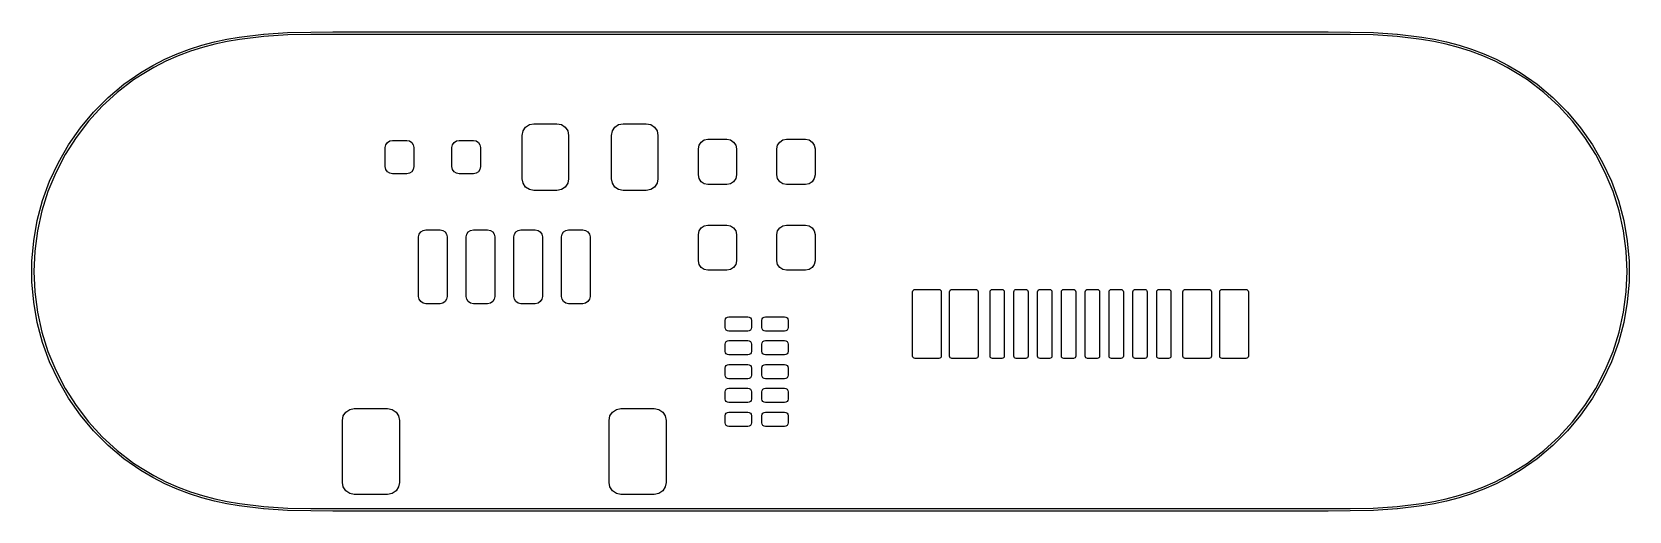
# Model space of a CAD drawing. Extents: x 51.5 to 85, y -60 to -50.
import ezdxf

# ---------------------------------------------------------------- set-up
doc = ezdxf.new("R2010")
doc.units = 0
doc.layers.add('BLACK', color=7, linetype='CONTINUOUS')

msp = doc.modelspace()

# ---------------------------------------------------------------- linework, layer by layer
at = {"layer": 'BLACK', "linetype": 'CONTINUOUS'}
for p, q in [((57.336287, -49.976653), (57.80096, -49.975)), ((57.80096, -49.975), (57.801004, -49.975008)), ((57.801004, -49.975008), (57.801049, -49.975)), ((57.801049, -49.975), (78.698951, -49.975)), ((78.698951, -49.975), (78.698995, -49.975008)), ((78.698995, -49.975008), (78.69904, -49.975)), ((78.69904, -49.975), (79.163713, -49.976653)), ((54.790534, -50.333198), (55.049839, -50.251171)), ((55.064345, -50.299024), (54.806235, -50.380673)), ((55.049839, -50.251171), (55.050457, -50.251102)), ((55.050457, -50.251102), (55.051015, -50.250831)), ((55.051015, -50.250831), (55.310824, -50.182441)), ((55.323024, -50.230932), (55.064345, -50.299024)), ((55.310824, -50.182441), (55.311393, -50.182406)), ((55.311393, -50.182406), (55.311918, -50.182179)), ((55.311918, -50.182179), (55.571586, -50.126186)), ((55.581623, -50.17517), (55.323024, -50.230932)), ((55.571586, -50.126186), (55.572105, -50.126177)), ((55.572105, -50.126177), (55.57259, -50.125991)), ((55.57259, -50.125991), (55.831471, -50.081155)), ((55.839347, -50.130534), (55.581623, -50.17517)), ((55.831471, -50.081155), (55.832138, -50.081171)), ((55.832138, -50.081171), (55.832776, -50.080964)), ((55.832776, -50.080964), (56.345598, -50.019805)), ((56.350822, -50.069536), (55.839347, -50.130534)), ((56.345598, -50.019805), (56.346309, -50.01986)), ((56.346309, -50.01986), (56.346998, -50.019678)), ((56.346998, -50.019678), (56.848931, -49.988272)), ((56.851564, -50.038204), (56.350822, -50.069536)), ((56.848931, -49.988272), (56.849416, -49.988337)), ((56.849416, -49.988337), (56.849897, -49.98823)), ((56.849897, -49.98823), (57.335781, -49.97666)), ((57.336714, -50.026652), (56.851564, -50.038204)), ((57.335781, -49.97666), (57.336034, -49.976704)), ((57.336034, -49.976704), (57.336287, -49.976653)), ((57.801138, -50.025), (57.336714, -50.026652)), ((78.698862, -50.025), (57.801138, -50.025)), ((79.163285, -50.026652), (78.698862, -50.025)), ((79.648437, -50.038204), (79.163285, -50.026652)), ((79.163713, -49.976653), (79.163965, -49.976704)), ((79.163965, -49.976704), (79.164219, -49.97666)), ((79.164219, -49.97666), (79.650103, -49.98823)), ((80.149175, -50.069535), (79.648437, -50.038204)), ((79.650103, -49.98823), (79.650583, -49.988337)), ((79.650583, -49.988337), (79.651069, -49.988272)), ((79.651069, -49.988272), (80.153003, -50.019678)), ((80.660652, -50.130534), (80.149175, -50.069535)), ((80.153003, -50.019678), (80.153691, -50.01986)), ((80.153691, -50.01986), (80.154402, -50.019805)), ((80.154402, -50.019805), (80.667223, -50.080964)), ((80.918371, -50.175169), (80.660652, -50.130534)), ((80.667223, -50.080964), (80.66786, -50.081171)), ((80.66786, -50.081171), (80.668529, -50.081155)), ((80.668529, -50.081155), (80.92741, -50.125991)), ((81.176996, -50.230937), (80.918371, -50.175169)), ((80.92741, -50.125991), (80.927894, -50.126177)), ((80.927894, -50.126177), (80.928414, -50.126186)), ((80.928414, -50.126186), (81.188081, -50.182179)), ((81.435654, -50.299024), (81.176996, -50.230937)), ((81.188081, -50.182179), (81.188605, -50.182406)), ((81.188605, -50.182406), (81.189176, -50.182441)), ((81.189176, -50.182441), (81.448985, -50.25083)), ((81.693764, -50.380673), (81.435654, -50.299024)), ((81.448985, -50.25083), (81.449544, -50.251102)), ((81.449544, -50.251102), (81.450161, -50.251171)), ((81.450161, -50.251171), (81.709466, -50.333198)), ((54.018215, -50.675092), (54.272137, -50.544717)), ((54.294315, -50.589535), (54.041736, -50.719221)), ((54.272137, -50.544717), (54.272857, -50.544511)), ((54.272857, -50.544511), (54.273471, -50.544081)), ((54.273471, -50.544081), (54.529833, -50.431061)), ((54.549355, -50.477097), (54.294315, -50.589535)), ((54.529833, -50.431061), (54.530528, -50.430906)), ((54.530528, -50.430906), (54.531132, -50.430532)), ((54.531132, -50.430532), (54.789288, -50.333629)), ((54.806235, -50.380673), (54.549355, -50.477097)), ((54.789288, -50.333629), (54.789946, -50.33352)), ((54.789946, -50.33352), (54.790534, -50.333198)), ((81.950629, -50.477091), (81.693764, -50.380673)), ((81.709466, -50.333198), (81.710053, -50.33352)), ((81.710053, -50.33352), (81.710712, -50.333629)), ((81.710712, -50.333629), (81.968868, -50.430532)), ((82.205684, -50.589535), (81.950629, -50.477091)), ((81.968868, -50.430532), (81.969471, -50.430906)), ((81.969471, -50.430906), (81.970167, -50.431061)), ((81.970167, -50.431061), (82.226529, -50.544082)), ((82.458263, -50.719221), (82.205684, -50.589535)), ((82.226529, -50.544082), (82.22714, -50.54451)), ((82.22714, -50.54451), (82.227863, -50.544717)), ((82.227863, -50.544717), (82.481785, -50.675092)), ((53.411629, -51.072908), (53.765364, -50.825219)), ((53.79193, -50.867578), (53.611796, -50.982338)), ((53.765363, -50.825218), (53.765659, -50.825141)), ((53.765364, -50.825219), (53.765363, -50.825218)), ((53.765659, -50.825141), (53.76603, -50.824808)), ((53.76603, -50.824808), (54.016868, -50.675837)), ((54.041736, -50.719221), (53.79193, -50.867578)), ((54.016868, -50.675837), (54.017603, -50.675577)), ((54.017603, -50.675577), (54.018215, -50.675092)), ((82.708069, -50.867578), (82.458263, -50.719221)), ((82.481785, -50.675092), (82.482396, -50.675577)), ((82.482396, -50.675577), (82.483132, -50.675837)), ((82.483132, -50.675837), (82.73397, -50.824808)), ((82.888204, -50.982338), (82.708069, -50.867578)), ((82.73397, -50.824808), (82.73434, -50.825141)), ((82.73434, -50.825141), (82.734637, -50.825218)), ((82.734637, -50.825218), (82.734636, -50.825219)), ((82.734636, -50.825219), (83.088371, -51.072908)), ((53.272339, -51.242813), (52.956875, -51.531882)), ((53.080827, -51.350484), (53.411629, -51.072908)), ((53.611796, -50.982338), (53.272339, -51.242813)), ((83.227661, -51.242813), (82.888204, -50.982338)), ((83.088371, -51.072908), (83.419173, -51.350484)), ((83.543125, -51.531882), (83.227661, -51.242813)), ((52.956875, -51.531882), (52.667807, -51.847346)), ((52.775477, -51.655834), (53.080827, -51.350484)), ((83.419173, -51.350484), (83.724523, -51.655834)), ((83.832193, -51.847346), (83.543125, -51.531882)), ((52.250214, -52.340372), (52.497902, -51.986637)), ((52.667807, -51.847346), (52.407332, -52.186803)), ((52.497902, -51.986637), (52.775477, -51.655834)), ((61.793554, -52.050471), (61.846393, -51.971393)), ((61.846393, -51.971393), (61.925471, -51.918554)), ((61.925471, -51.918554), (62.01875, -51.9)), ((62.01875, -51.9), (62.50625, -51.9)), ((62.50625, -51.9), (62.599529, -51.918554)), ((62.599529, -51.918554), (62.678607, -51.971393)), ((62.678607, -51.971393), (62.731446, -52.050471)), ((63.668554, -52.050471), (63.721393, -51.971393)), ((63.721393, -51.971393), (63.800471, -51.918554)), ((63.800471, -51.918554), (63.89375, -51.9)), ((63.89375, -51.9), (64.38125, -51.9)), ((64.38125, -51.9), (64.474529, -51.918554)), ((64.474529, -51.918554), (64.553607, -51.971393)), ((64.553607, -51.971393), (64.606446, -52.050471)), ((83.724523, -51.655834), (84.002098, -51.986637)), ((84.092668, -52.186803), (83.832193, -51.847346)), ((84.002098, -51.986637), (84.249786, -52.340372)), ((52.407332, -52.186803), (52.177435, -52.547671)), ((58.911418, -52.342597), (58.943934, -52.293934)), ((58.943934, -52.293934), (58.992597, -52.261418)), ((58.992597, -52.261418), (59.05, -52.25)), ((59.05, -52.25), (59.35, -52.25)), ((59.35, -52.25), (59.407403, -52.261418)), ((59.407403, -52.261418), (59.456066, -52.293934)), ((59.456066, -52.293934), (59.488582, -52.342597)), ((60.311418, -52.342597), (60.343934, -52.293934)), ((60.343934, -52.293934), (60.392597, -52.261418)), ((60.392597, -52.261418), (60.45, -52.25)), ((60.45, -52.25), (60.75, -52.25)), ((60.75, -52.25), (60.807403, -52.261418)), ((60.807403, -52.261418), (60.856066, -52.293934)), ((60.856066, -52.293934), (60.888582, -52.342597)), ((61.775, -52.14375), (61.793554, -52.050471)), ((61.775, -53.05625), (61.775, -52.14375)), ((62.731446, -52.050471), (62.75, -52.14375)), ((62.75, -52.14375), (62.75, -53.05625)), ((63.65, -52.14375), (63.668554, -52.050471)), ((63.65, -53.05625), (63.65, -52.14375)), ((64.606446, -52.050471), (64.625, -52.14375)), ((64.625, -52.14375), (64.625, -53.05625)), ((65.490224, -52.348463), (65.533579, -52.283579)), ((65.533579, -52.283579), (65.598463, -52.240224)), ((65.598463, -52.240224), (65.675, -52.225)), ((65.675, -52.225), (66.075, -52.225)), ((66.075, -52.225), (66.151537, -52.240224)), ((66.151537, -52.240224), (66.216421, -52.283579)), ((66.216421, -52.283579), (66.259776, -52.348463)), ((67.140224, -52.348463), (67.183579, -52.283579)), ((67.183579, -52.283579), (67.248463, -52.240224)), ((67.248463, -52.240224), (67.325, -52.225)), ((67.325, -52.225), (67.725, -52.225)), ((67.725, -52.225), (67.801537, -52.240224)), ((67.801537, -52.240224), (67.866421, -52.283579)), ((67.866421, -52.283579), (67.909776, -52.348463)), ((84.322565, -52.547671), (84.092668, -52.186803)), ((52.177435, -52.547671), (51.979864, -52.927202)), ((52.034299, -52.714349), (52.250214, -52.340372)), ((58.9, -52.4), (58.911418, -52.342597)), ((58.9, -52.8), (58.9, -52.4)), ((59.488582, -52.342597), (59.5, -52.4)), ((59.5, -52.4), (59.5, -52.8)), ((60.3, -52.4), (60.311418, -52.342597)), ((60.3, -52.8), (60.3, -52.4)), ((60.888582, -52.342597), (60.9, -52.4)), ((60.9, -52.4), (60.9, -52.8)), ((65.475, -52.425), (65.490224, -52.348463)), ((65.475, -52.975), (65.475, -52.425)), ((66.259776, -52.348463), (66.275, -52.425)), ((66.275, -52.425), (66.275, -52.975)), ((67.125, -52.425), (67.140224, -52.348463)), ((67.125, -52.975), (67.125, -52.425)), ((67.909776, -52.348463), (67.925, -52.425)), ((67.925, -52.425), (67.925, -52.975)), ((84.249786, -52.340372), (84.465701, -52.714349)), ((84.520136, -52.927202), (84.322565, -52.547671)), ((51.979864, -52.927202), (51.816123, -53.322508)), ((51.851799, -53.105721), (52.034299, -52.714349)), ((58.911418, -52.857403), (58.9, -52.8)), ((58.943934, -52.906066), (58.911418, -52.857403)), ((58.992597, -52.938582), (58.943934, -52.906066)), ((59.05, -52.95), (58.992597, -52.938582)), ((59.35, -52.95), (59.05, -52.95)), ((59.407403, -52.938582), (59.35, -52.95)), ((59.456066, -52.906066), (59.407403, -52.938582)), ((59.488582, -52.857403), (59.456066, -52.906066)), ((59.5, -52.8), (59.488582, -52.857403)), ((60.311418, -52.857403), (60.3, -52.8)), ((60.343934, -52.906066), (60.311418, -52.857403)), ((60.392597, -52.938582), (60.343934, -52.906066)), ((60.45, -52.95), (60.392597, -52.938582)), ((60.75, -52.95), (60.45, -52.95)), ((60.807403, -52.938582), (60.75, -52.95)), ((60.856066, -52.906066), (60.807403, -52.938582)), ((60.888582, -52.857403), (60.856066, -52.906066)), ((60.9, -52.8), (60.888582, -52.857403)), ((65.490224, -53.051537), (65.475, -52.975)), ((66.275, -52.975), (66.259776, -53.051537)), ((67.140224, -53.051537), (67.125, -52.975)), ((67.925, -52.975), (67.909776, -53.051537)), ((84.465701, -52.714349), (84.648201, -53.105721)), ((84.683877, -53.322508), (84.520136, -52.927202)), ((51.816123, -53.322508), (51.687458, -53.730581)), ((51.704104, -53.511509), (51.851799, -53.105721)), ((61.793554, -53.149529), (61.775, -53.05625)), ((61.846393, -53.228607), (61.793554, -53.149529)), ((61.925471, -53.281446), (61.846393, -53.228607)), ((62.01875, -53.3), (61.925471, -53.281446)), ((62.50625, -53.3), (62.01875, -53.3)), ((62.599529, -53.281446), (62.50625, -53.3)), ((62.678607, -53.228607), (62.599529, -53.281446)), ((62.731446, -53.149529), (62.678607, -53.228607)), ((62.75, -53.05625), (62.731446, -53.149529)), ((63.668554, -53.149529), (63.65, -53.05625)), ((63.721393, -53.228607), (63.668554, -53.149529)), ((63.800471, -53.281446), (63.721393, -53.228607)), ((63.89375, -53.3), (63.800471, -53.281446)), ((64.38125, -53.3), (63.89375, -53.3)), ((64.474529, -53.281446), (64.38125, -53.3)), ((64.553607, -53.228607), (64.474529, -53.281446)), ((64.606446, -53.149529), (64.553607, -53.228607)), ((64.625, -53.05625), (64.606446, -53.149529)), ((65.533579, -53.116421), (65.490224, -53.051537)), ((65.598463, -53.159776), (65.533579, -53.116421)), ((65.675, -53.175), (65.598463, -53.159776)), ((66.075, -53.175), (65.675, -53.175)), ((66.151537, -53.159776), (66.075, -53.175)), ((66.216421, -53.116421), (66.151537, -53.159776)), ((66.259776, -53.051537), (66.216421, -53.116421)), ((67.183579, -53.116421), (67.140224, -53.051537)), ((67.248463, -53.159776), (67.183579, -53.116421)), ((67.325, -53.175), (67.248463, -53.159776)), ((67.725, -53.175), (67.325, -53.175)), ((67.801537, -53.159776), (67.725, -53.175)), ((67.866421, -53.116421), (67.801537, -53.159776)), ((67.909776, -53.051537), (67.866421, -53.116421)), ((84.648201, -53.105721), (84.795896, -53.511509)), ((84.812542, -53.730581), (84.683877, -53.322508)), ((51.592338, -53.928626), (51.704104, -53.511509)), ((84.795896, -53.511509), (84.907662, -53.928626)), ((51.517352, -54.353897), (51.592338, -53.928626)), ((51.687458, -53.730581), (51.594849, -54.148315)), ((84.905151, -54.148315), (84.812542, -53.730581)), ((84.907662, -53.928626), (84.982648, -54.353897)), ((51.594849, -54.148315), (51.539, -54.572531)), ((59.6, -54.275), (59.611418, -54.217597)), ((59.6, -55.525), (59.6, -54.275)), ((59.611418, -54.217597), (59.643934, -54.168934)), ((59.643934, -54.168934), (59.692597, -54.136418)), ((59.692597, -54.136418), (59.75, -54.125)), ((59.75, -54.125), (60.05, -54.125)), ((60.05, -54.125), (60.107403, -54.136418)), ((60.107403, -54.136418), (60.156066, -54.168934)), ((60.156066, -54.168934), (60.188582, -54.217597)), ((60.188582, -54.217597), (60.2, -54.275)), ((60.2, -54.275), (60.2, -55.525)), ((60.6, -54.275), (60.611418, -54.217597)), ((60.6, -55.525), (60.6, -54.275)), ((60.611418, -54.217597), (60.643934, -54.168934)), ((60.643934, -54.168934), (60.692597, -54.136418)), ((60.692597, -54.136418), (60.75, -54.125)), ((60.75, -54.125), (61.05, -54.125)), ((61.05, -54.125), (61.107403, -54.136418)), ((61.107403, -54.136418), (61.156066, -54.168934)), ((61.156066, -54.168934), (61.188582, -54.217597)), ((61.188582, -54.217597), (61.2, -54.275)), ((61.2, -54.275), (61.2, -55.525)), ((61.6, -54.275), (61.611418, -54.217597)), ((61.6, -55.525), (61.6, -54.275)), ((61.611418, -54.217597), (61.643934, -54.168934)), ((61.643934, -54.168934), (61.692597, -54.136418)), ((61.692597, -54.136418), (61.75, -54.125)), ((61.75, -54.125), (62.05, -54.125)), ((62.05, -54.125), (62.107403, -54.136418)), ((62.107403, -54.136418), (62.156066, -54.168934)), ((62.156066, -54.168934), (62.188582, -54.217597)), ((62.188582, -54.217597), (62.2, -54.275)), ((62.2, -54.275), (62.2, -55.525)), ((62.6, -54.275), (62.611418, -54.217597)), ((62.6, -55.525), (62.6, -54.275)), ((62.611418, -54.217597), (62.643934, -54.168934)), ((62.643934, -54.168934), (62.692597, -54.136418)), ((62.692597, -54.136418), (62.75, -54.125)), ((62.75, -54.125), (63.05, -54.125)), ((63.05, -54.125), (63.107403, -54.136418)), ((63.107403, -54.136418), (63.156066, -54.168934)), ((63.156066, -54.168934), (63.188582, -54.217597)), ((63.188582, -54.217597), (63.2, -54.275)), ((63.2, -54.275), (63.2, -55.525)), ((65.475, -54.225), (65.490224, -54.148463)), ((65.475, -54.775), (65.475, -54.225)), ((65.490224, -54.148463), (65.533579, -54.083579)), ((65.533579, -54.083579), (65.598463, -54.040224)), ((65.598463, -54.040224), (65.675, -54.025)), ((65.675, -54.025), (66.075, -54.025)), ((66.075, -54.025), (66.151537, -54.040224)), ((66.151537, -54.040224), (66.216421, -54.083579)), ((66.216421, -54.083579), (66.259776, -54.148463)), ((66.259776, -54.148463), (66.275, -54.225)), ((66.275, -54.225), (66.275, -54.775)), ((67.125, -54.225), (67.140224, -54.148463)), ((67.125, -54.775), (67.125, -54.225)), ((67.140224, -54.148463), (67.183579, -54.083579)), ((67.183579, -54.083579), (67.248463, -54.040224)), ((67.248463, -54.040224), (67.325, -54.025)), ((67.325, -54.025), (67.725, -54.025)), ((67.725, -54.025), (67.801537, -54.040224)), ((67.801537, -54.040224), (67.866421, -54.083579)), ((67.866421, -54.083579), (67.909776, -54.148463)), ((67.909776, -54.148463), (67.925, -54.225)), ((67.925, -54.225), (67.925, -54.775)), ((84.961, -54.572531), (84.905151, -54.148315)), ((51.479715, -54.784084), (51.517352, -54.353897)), ((51.539, -54.572531), (51.520336, -55)), ((84.979664, -55), (84.961, -54.572531)), ((84.982648, -54.353897), (85.020285, -54.784084)), ((51.479715, -55.215916), (51.479715, -54.784084)), ((51.520336, -55), (51.539, -55.427469)), ((65.490224, -54.851537), (65.475, -54.775)), ((65.533579, -54.916421), (65.490224, -54.851537)), ((65.598463, -54.959776), (65.533579, -54.916421)), ((65.675, -54.975), (65.598463, -54.959776)), ((66.075, -54.975), (65.675, -54.975)), ((66.151537, -54.959776), (66.075, -54.975)), ((66.216421, -54.916421), (66.151537, -54.959776)), ((66.259776, -54.851537), (66.216421, -54.916421)), ((66.275, -54.775), (66.259776, -54.851537)), ((67.140224, -54.851537), (67.125, -54.775)), ((67.183579, -54.916421), (67.140224, -54.851537)), ((67.248463, -54.959776), (67.183579, -54.916421)), ((67.325, -54.975), (67.248463, -54.959776)), ((67.725, -54.975), (67.325, -54.975)), ((67.801537, -54.959776), (67.725, -54.975)), ((67.866421, -54.916421), (67.801537, -54.959776)), ((67.909776, -54.851537), (67.866421, -54.916421)), ((67.925, -54.775), (67.909776, -54.851537)), ((84.961, -55.427469), (84.979664, -55)), ((85.020285, -54.784084), (85.020285, -55.215916)), ((51.517352, -55.646103), (51.479715, -55.215916)), ((85.020285, -55.215916), (84.982648, -55.646103)), ((51.592338, -56.071374), (51.517352, -55.646103)), ((51.539, -55.427469), (51.594849, -55.851685)), ((59.611418, -55.582403), (59.6, -55.525)), ((59.643934, -55.631066), (59.611418, -55.582403)), ((59.692597, -55.663582), (59.643934, -55.631066)), ((59.75, -55.675), (59.692597, -55.663582)), ((60.05, -55.675), (59.75, -55.675)), ((60.107403, -55.663582), (60.05, -55.675)), ((60.156066, -55.631066), (60.107403, -55.663582)), ((60.188582, -55.582403), (60.156066, -55.631066)), ((60.2, -55.525), (60.188582, -55.582403)), ((60.611418, -55.582403), (60.6, -55.525)), ((60.643934, -55.631066), (60.611418, -55.582403)), ((60.692597, -55.663582), (60.643934, -55.631066)), ((60.75, -55.675), (60.692597, -55.663582)), ((61.05, -55.675), (60.75, -55.675)), ((61.107403, -55.663582), (61.05, -55.675)), ((61.156066, -55.631066), (61.107403, -55.663582)), ((61.188582, -55.582403), (61.156066, -55.631066)), ((61.2, -55.525), (61.188582, -55.582403)), ((61.611418, -55.582403), (61.6, -55.525)), ((61.643934, -55.631066), (61.611418, -55.582403)), ((61.692597, -55.663582), (61.643934, -55.631066)), ((61.75, -55.675), (61.692597, -55.663582)), ((62.05, -55.675), (61.75, -55.675)), ((62.107403, -55.663582), (62.05, -55.675)), ((62.156066, -55.631066), (62.107403, -55.663582)), ((62.188582, -55.582403), (62.156066, -55.631066)), ((62.2, -55.525), (62.188582, -55.582403)), ((62.611418, -55.582403), (62.6, -55.525)), ((62.643934, -55.631066), (62.611418, -55.582403)), ((62.692597, -55.663582), (62.643934, -55.631066)), ((62.75, -55.675), (62.692597, -55.663582)), ((63.05, -55.675), (62.75, -55.675)), ((63.107403, -55.663582), (63.05, -55.675)), ((63.156066, -55.631066), (63.107403, -55.663582)), ((63.188582, -55.582403), (63.156066, -55.631066)), ((63.2, -55.525), (63.188582, -55.582403)), ((69.975, -55.425), (69.978806, -55.405866)), ((69.975, -56.775), (69.975, -55.425)), ((69.978806, -55.405866), (69.989645, -55.389645)), ((69.989645, -55.389645), (70.005866, -55.378806)), ((70.005866, -55.378806), (70.025, -55.375)), ((70.025, -55.375), (70.525, -55.375)), ((70.525, -55.375), (70.544134, -55.378806)), ((70.544134, -55.378806), (70.560355, -55.389645)), ((70.560355, -55.389645), (70.571194, -55.405866)), ((70.571194, -55.405866), (70.575, -55.425)), ((70.575, -55.425), (70.575, -56.775)), ((70.75, -55.425), (70.753806, -55.405866)), ((70.75, -56.775), (70.75, -55.425)), ((70.753806, -55.405866), (70.764645, -55.389645)), ((70.764645, -55.389645), (70.780866, -55.378806)), ((70.780866, -55.378806), (70.8, -55.375)), ((70.8, -55.375), (71.3, -55.375)), ((71.3, -55.375), (71.319134, -55.378806)), ((71.319134, -55.378806), (71.335355, -55.389645)), ((71.335355, -55.389645), (71.346194, -55.405866)), ((71.346194, -55.405866), (71.35, -55.425)), ((71.35, -55.425), (71.35, -56.775)), ((71.6, -55.425), (71.603806, -55.405866)), ((71.6, -56.775), (71.6, -55.425)), ((71.603806, -55.405866), (71.614645, -55.389645)), ((71.614645, -55.389645), (71.630866, -55.378806)), ((71.630866, -55.378806), (71.65, -55.375)), ((71.65, -55.375), (71.85, -55.375)), ((71.85, -55.375), (71.869134, -55.378806)), ((71.869134, -55.378806), (71.885355, -55.389645)), ((71.885355, -55.389645), (71.896194, -55.405866)), ((71.896194, -55.405866), (71.9, -55.425)), ((71.9, -55.425), (71.9, -56.775)), ((72.1, -55.425), (72.103806, -55.405866)), ((72.1, -56.775), (72.1, -55.425)), ((72.103806, -55.405866), (72.114645, -55.389645)), ((72.114645, -55.389645), (72.130866, -55.378806)), ((72.130866, -55.378806), (72.15, -55.375)), ((72.15, -55.375), (72.35, -55.375)), ((72.35, -55.375), (72.369134, -55.378806)), ((72.369134, -55.378806), (72.385355, -55.389645)), ((72.385355, -55.389645), (72.396194, -55.405866)), ((72.396194, -55.405866), (72.4, -55.425)), ((72.4, -55.425), (72.4, -56.775)), ((72.6, -55.425), (72.603806, -55.405866)), ((72.6, -56.775), (72.6, -55.425)), ((72.603806, -55.405866), (72.614645, -55.389645)), ((72.614645, -55.389645), (72.630866, -55.378806)), ((72.630866, -55.378806), (72.65, -55.375)), ((72.65, -55.375), (72.85, -55.375)), ((72.85, -55.375), (72.869134, -55.378806)), ((72.869134, -55.378806), (72.885355, -55.389645)), ((72.885355, -55.389645), (72.896194, -55.405866)), ((72.896194, -55.405866), (72.9, -55.425)), ((72.9, -55.425), (72.9, -56.775)), ((73.1, -55.425), (73.103806, -55.405866)), ((73.1, -56.775), (73.1, -55.425)), ((73.103806, -55.405866), (73.114645, -55.389645)), ((73.114645, -55.389645), (73.130866, -55.378806)), ((73.130866, -55.378806), (73.15, -55.375)), ((73.15, -55.375), (73.35, -55.375)), ((73.35, -55.375), (73.369134, -55.378806)), ((73.369134, -55.378806), (73.385355, -55.389645)), ((73.385355, -55.389645), (73.396194, -55.405866)), ((73.396194, -55.405866), (73.4, -55.425)), ((73.4, -55.425), (73.4, -56.775)), ((73.6, -55.425), (73.603806, -55.405866)), ((73.6, -56.775), (73.6, -55.425)), ((73.603806, -55.405866), (73.614645, -55.389645)), ((73.614645, -55.389645), (73.630866, -55.378806)), ((73.630866, -55.378806), (73.65, -55.375)), ((73.65, -55.375), (73.85, -55.375)), ((73.85, -55.375), (73.869134, -55.378806)), ((73.869134, -55.378806), (73.885355, -55.389645)), ((73.885355, -55.389645), (73.896194, -55.405866)), ((73.896194, -55.405866), (73.9, -55.425)), ((73.9, -55.425), (73.9, -56.775)), ((74.1, -55.425), (74.103806, -55.405866)), ((74.1, -56.775), (74.1, -55.425)), ((74.103806, -55.405866), (74.114645, -55.389645)), ((74.114645, -55.389645), (74.130866, -55.378806)), ((74.130866, -55.378806), (74.15, -55.375)), ((74.15, -55.375), (74.35, -55.375)), ((74.35, -55.375), (74.369134, -55.378806)), ((74.369134, -55.378806), (74.385355, -55.389645)), ((74.385355, -55.389645), (74.396194, -55.405866)), ((74.396194, -55.405866), (74.4, -55.425)), ((74.4, -55.425), (74.4, -56.775)), ((74.6, -55.425), (74.603806, -55.405866)), ((74.6, -56.775), (74.6, -55.425)), ((74.603806, -55.405866), (74.614645, -55.389645)), ((74.614645, -55.389645), (74.630866, -55.378806)), ((74.630866, -55.378806), (74.65, -55.375)), ((74.65, -55.375), (74.85, -55.375)), ((74.85, -55.375), (74.869134, -55.378806)), ((74.869134, -55.378806), (74.885355, -55.389645)), ((74.885355, -55.389645), (74.896194, -55.405866)), ((74.896194, -55.405866), (74.9, -55.425)), ((74.9, -55.425), (74.9, -56.775)), ((75.1, -55.425), (75.103806, -55.405866)), ((75.1, -56.775), (75.1, -55.425)), ((75.103806, -55.405866), (75.114645, -55.389645)), ((75.114645, -55.389645), (75.130866, -55.378806)), ((75.130866, -55.378806), (75.15, -55.375)), ((75.15, -55.375), (75.35, -55.375)), ((75.35, -55.375), (75.369134, -55.378806)), ((75.369134, -55.378806), (75.385355, -55.389645)), ((75.385355, -55.389645), (75.396194, -55.405866)), ((75.396194, -55.405866), (75.4, -55.425)), ((75.4, -55.425), (75.4, -56.775)), ((75.65, -55.425), (75.653806, -55.405866)), ((75.65, -56.775), (75.65, -55.425)), ((75.653806, -55.405866), (75.664645, -55.389645)), ((75.664645, -55.389645), (75.680866, -55.378806)), ((75.680866, -55.378806), (75.7, -55.375)), ((75.7, -55.375), (76.2, -55.375)), ((76.2, -55.375), (76.219134, -55.378806)), ((76.219134, -55.378806), (76.235355, -55.389645)), ((76.235355, -55.389645), (76.246194, -55.405866)), ((76.246194, -55.405866), (76.25, -55.425)), ((76.25, -55.425), (76.25, -56.775)), ((76.425, -55.425), (76.428806, -55.405866)), ((76.425, -56.775), (76.425, -55.425)), ((76.428806, -55.405866), (76.439645, -55.389645)), ((76.439645, -55.389645), (76.455866, -55.378806)), ((76.455866, -55.378806), (76.475, -55.375)), ((76.475, -55.375), (76.975, -55.375)), ((76.975, -55.375), (76.994134, -55.378806)), ((76.994134, -55.378806), (77.010355, -55.389645)), ((77.010355, -55.389645), (77.021194, -55.405866)), ((77.021194, -55.405866), (77.025, -55.425)), ((77.025, -55.425), (77.025, -56.775)), ((84.905151, -55.851685), (84.961, -55.427469)), ((84.982648, -55.646103), (84.907662, -56.071374)), ((51.594849, -55.851685), (51.687458, -56.269419)), ((66.04, -56.025), (66.045709, -55.996299)), ((66.045709, -55.996299), (66.061967, -55.971967)), ((66.061967, -55.971967), (66.086299, -55.955709)), ((66.086299, -55.955709), (66.115, -55.95)), ((66.115, -55.95), (66.515, -55.95)), ((66.515, -55.95), (66.543701, -55.955709)), ((66.543701, -55.955709), (66.568033, -55.971967)), ((66.568033, -55.971967), (66.584291, -55.996299)), ((66.584291, -55.996299), (66.59, -56.025)), ((66.81, -56.025), (66.815709, -55.996299)), ((66.815709, -55.996299), (66.831967, -55.971967)), ((66.831967, -55.971967), (66.856299, -55.955709)), ((66.856299, -55.955709), (66.885, -55.95)), ((66.885, -55.95), (67.285, -55.95)), ((67.285, -55.95), (67.313701, -55.955709)), ((67.313701, -55.955709), (67.338033, -55.971967)), ((67.338033, -55.971967), (67.354291, -55.996299)), ((67.354291, -55.996299), (67.36, -56.025)), ((84.812542, -56.269419), (84.905151, -55.851685)), ((51.704104, -56.488491), (51.592338, -56.071374)), ((51.687458, -56.269419), (51.816123, -56.677492)), ((66.04, -56.175), (66.04, -56.025)), ((66.045709, -56.203701), (66.04, -56.175)), ((66.061967, -56.228033), (66.045709, -56.203701)), ((66.086299, -56.244291), (66.061967, -56.228033)), ((66.115, -56.25), (66.086299, -56.244291)), ((66.515, -56.25), (66.115, -56.25)), ((66.543701, -56.244291), (66.515, -56.25)), ((66.568033, -56.228033), (66.543701, -56.244291)), ((66.584291, -56.203701), (66.568033, -56.228033)), ((66.59, -56.175), (66.584291, -56.203701)), ((66.59, -56.025), (66.59, -56.175)), ((66.81, -56.175), (66.81, -56.025)), ((66.815709, -56.203701), (66.81, -56.175)), ((66.831967, -56.228033), (66.815709, -56.203701)), ((66.856299, -56.244291), (66.831967, -56.228033)), ((66.885, -56.25), (66.856299, -56.244291)), ((67.285, -56.25), (66.885, -56.25)), ((67.313701, -56.244291), (67.285, -56.25)), ((67.338033, -56.228033), (67.313701, -56.244291)), ((67.354291, -56.203701), (67.338033, -56.228033)), ((67.36, -56.175), (67.354291, -56.203701)), ((67.36, -56.025), (67.36, -56.175)), ((84.683877, -56.677492), (84.812542, -56.269419)), ((84.907662, -56.071374), (84.795896, -56.488491)), ((51.851799, -56.894279), (51.704104, -56.488491)), ((51.816123, -56.677492), (51.979864, -57.072798)), ((66.04, -56.525), (66.045709, -56.496299)), ((66.04, -56.675), (66.04, -56.525)), ((66.045709, -56.703701), (66.04, -56.675)), ((66.045709, -56.496299), (66.061967, -56.471967)), ((66.061967, -56.471967), (66.086299, -56.455709)), ((66.086299, -56.455709), (66.115, -56.45)), ((66.115, -56.45), (66.515, -56.45)), ((66.515, -56.45), (66.543701, -56.455709)), ((66.543701, -56.455709), (66.568033, -56.471967)), ((66.568033, -56.471967), (66.584291, -56.496299)), ((66.584291, -56.496299), (66.59, -56.525)), ((66.59, -56.675), (66.584291, -56.703701)), ((66.59, -56.525), (66.59, -56.675)), ((66.81, -56.525), (66.815709, -56.496299)), ((66.81, -56.675), (66.81, -56.525)), ((66.815709, -56.703701), (66.81, -56.675)), ((66.815709, -56.496299), (66.831967, -56.471967)), ((66.831967, -56.471967), (66.856299, -56.455709)), ((66.856299, -56.455709), (66.885, -56.45)), ((66.885, -56.45), (67.285, -56.45)), ((67.285, -56.45), (67.313701, -56.455709)), ((67.313701, -56.455709), (67.338033, -56.471967)), ((67.338033, -56.471967), (67.354291, -56.496299)), ((67.354291, -56.496299), (67.36, -56.525)), ((67.36, -56.675), (67.354291, -56.703701)), ((67.36, -56.525), (67.36, -56.675)), ((84.520136, -57.072798), (84.683877, -56.677492)), ((84.795896, -56.488491), (84.648201, -56.894279)), ((52.034299, -57.285651), (51.851799, -56.894279)), ((66.04, -57.025), (66.045709, -56.996299)), ((66.061967, -56.728033), (66.045709, -56.703701)), ((66.045709, -56.996299), (66.061967, -56.971967)), ((66.086299, -56.744291), (66.061967, -56.728033)), ((66.061967, -56.971967), (66.086299, -56.955709)), ((66.115, -56.75), (66.086299, -56.744291)), ((66.086299, -56.955709), (66.115, -56.95)), ((66.515, -56.75), (66.115, -56.75)), ((66.115, -56.95), (66.515, -56.95)), ((66.543701, -56.744291), (66.515, -56.75)), ((66.515, -56.95), (66.543701, -56.955709)), ((66.568033, -56.728033), (66.543701, -56.744291)), ((66.543701, -56.955709), (66.568033, -56.971967)), ((66.584291, -56.703701), (66.568033, -56.728033)), ((66.568033, -56.971967), (66.584291, -56.996299)), ((66.584291, -56.996299), (66.59, -57.025)), ((66.81, -57.025), (66.815709, -56.996299)), ((66.831967, -56.728033), (66.815709, -56.703701)), ((66.815709, -56.996299), (66.831967, -56.971967)), ((66.856299, -56.744291), (66.831967, -56.728033)), ((66.831967, -56.971967), (66.856299, -56.955709)), ((66.885, -56.75), (66.856299, -56.744291)), ((66.856299, -56.955709), (66.885, -56.95)), ((67.285, -56.75), (66.885, -56.75)), ((66.885, -56.95), (67.285, -56.95)), ((67.313701, -56.744291), (67.285, -56.75)), ((67.285, -56.95), (67.313701, -56.955709)), ((67.338033, -56.728033), (67.313701, -56.744291)), ((67.313701, -56.955709), (67.338033, -56.971967)), ((67.354291, -56.703701), (67.338033, -56.728033)), ((67.338033, -56.971967), (67.354291, -56.996299)), ((67.354291, -56.996299), (67.36, -57.025)), ((69.978806, -56.794134), (69.975, -56.775)), ((69.989645, -56.810355), (69.978806, -56.794134)), ((70.005866, -56.821194), (69.989645, -56.810355)), ((70.025, -56.825), (70.005866, -56.821194)), ((70.525, -56.825), (70.025, -56.825)), ((70.544134, -56.821194), (70.525, -56.825)), ((70.560355, -56.810355), (70.544134, -56.821194)), ((70.571194, -56.794134), (70.560355, -56.810355)), ((70.575, -56.775), (70.571194, -56.794134)), ((70.753806, -56.794134), (70.75, -56.775)), ((70.764645, -56.810355), (70.753806, -56.794134)), ((70.780866, -56.821194), (70.764645, -56.810355)), ((70.8, -56.825), (70.780866, -56.821194)), ((71.3, -56.825), (70.8, -56.825)), ((71.319134, -56.821194), (71.3, -56.825)), ((71.335355, -56.810355), (71.319134, -56.821194)), ((71.346194, -56.794134), (71.335355, -56.810355)), ((71.35, -56.775), (71.346194, -56.794134)), ((71.603806, -56.794134), (71.6, -56.775)), ((71.614645, -56.810355), (71.603806, -56.794134)), ((71.630866, -56.821194), (71.614645, -56.810355)), ((71.65, -56.825), (71.630866, -56.821194)), ((71.85, -56.825), (71.65, -56.825)), ((71.869134, -56.821194), (71.85, -56.825)), ((71.885355, -56.810355), (71.869134, -56.821194)), ((71.896194, -56.794134), (71.885355, -56.810355)), ((71.9, -56.775), (71.896194, -56.794134)), ((72.103806, -56.794134), (72.1, -56.775)), ((72.114645, -56.810355), (72.103806, -56.794134)), ((72.130866, -56.821194), (72.114645, -56.810355)), ((72.15, -56.825), (72.130866, -56.821194)), ((72.35, -56.825), (72.15, -56.825)), ((72.369134, -56.821194), (72.35, -56.825)), ((72.385355, -56.810355), (72.369134, -56.821194)), ((72.396194, -56.794134), (72.385355, -56.810355)), ((72.4, -56.775), (72.396194, -56.794134)), ((72.603806, -56.794134), (72.6, -56.775)), ((72.614645, -56.810355), (72.603806, -56.794134)), ((72.630866, -56.821194), (72.614645, -56.810355)), ((72.65, -56.825), (72.630866, -56.821194)), ((72.85, -56.825), (72.65, -56.825)), ((72.869134, -56.821194), (72.85, -56.825)), ((72.885355, -56.810355), (72.869134, -56.821194)), ((72.896194, -56.794134), (72.885355, -56.810355)), ((72.9, -56.775), (72.896194, -56.794134)), ((73.103806, -56.794134), (73.1, -56.775)), ((73.114645, -56.810355), (73.103806, -56.794134)), ((73.130866, -56.821194), (73.114645, -56.810355)), ((73.15, -56.825), (73.130866, -56.821194)), ((73.35, -56.825), (73.15, -56.825)), ((73.369134, -56.821194), (73.35, -56.825)), ((73.385355, -56.810355), (73.369134, -56.821194)), ((73.396194, -56.794134), (73.385355, -56.810355)), ((73.4, -56.775), (73.396194, -56.794134)), ((73.603806, -56.794134), (73.6, -56.775)), ((73.614645, -56.810355), (73.603806, -56.794134)), ((73.630866, -56.821194), (73.614645, -56.810355)), ((73.65, -56.825), (73.630866, -56.821194)), ((73.85, -56.825), (73.65, -56.825)), ((73.869134, -56.821194), (73.85, -56.825)), ((73.885355, -56.810355), (73.869134, -56.821194)), ((73.896194, -56.794134), (73.885355, -56.810355)), ((73.9, -56.775), (73.896194, -56.794134)), ((74.103806, -56.794134), (74.1, -56.775)), ((74.114645, -56.810355), (74.103806, -56.794134)), ((74.130866, -56.821194), (74.114645, -56.810355)), ((74.15, -56.825), (74.130866, -56.821194)), ((74.35, -56.825), (74.15, -56.825)), ((74.369134, -56.821194), (74.35, -56.825)), ((74.385355, -56.810355), (74.369134, -56.821194)), ((74.396194, -56.794134), (74.385355, -56.810355)), ((74.4, -56.775), (74.396194, -56.794134)), ((74.603806, -56.794134), (74.6, -56.775)), ((74.614645, -56.810355), (74.603806, -56.794134)), ((74.630866, -56.821194), (74.614645, -56.810355)), ((74.65, -56.825), (74.630866, -56.821194)), ((74.85, -56.825), (74.65, -56.825)), ((74.869134, -56.821194), (74.85, -56.825)), ((74.885355, -56.810355), (74.869134, -56.821194)), ((74.896194, -56.794134), (74.885355, -56.810355)), ((74.9, -56.775), (74.896194, -56.794134)), ((75.103806, -56.794134), (75.1, -56.775)), ((75.114645, -56.810355), (75.103806, -56.794134)), ((75.130866, -56.821194), (75.114645, -56.810355)), ((75.15, -56.825), (75.130866, -56.821194)), ((75.35, -56.825), (75.15, -56.825)), ((75.369134, -56.821194), (75.35, -56.825)), ((75.385355, -56.810355), (75.369134, -56.821194)), ((75.396194, -56.794134), (75.385355, -56.810355)), ((75.4, -56.775), (75.396194, -56.794134)), ((75.653806, -56.794134), (75.65, -56.775)), ((75.664645, -56.810355), (75.653806, -56.794134)), ((75.680866, -56.821194), (75.664645, -56.810355)), ((75.7, -56.825), (75.680866, -56.821194)), ((76.2, -56.825), (75.7, -56.825)), ((76.219134, -56.821194), (76.2, -56.825)), ((76.235355, -56.810355), (76.219134, -56.821194)), ((76.246194, -56.794134), (76.235355, -56.810355)), ((76.25, -56.775), (76.246194, -56.794134)), ((76.428806, -56.794134), (76.425, -56.775)), ((76.439645, -56.810355), (76.428806, -56.794134)), ((76.455866, -56.821194), (76.439645, -56.810355)), ((76.475, -56.825), (76.455866, -56.821194)), ((76.975, -56.825), (76.475, -56.825)), ((76.994134, -56.821194), (76.975, -56.825)), ((77.010355, -56.810355), (76.994134, -56.821194)), ((77.021194, -56.794134), (77.010355, -56.810355)), ((77.025, -56.775), (77.021194, -56.794134)), ((84.648201, -56.894279), (84.465701, -57.285651)), ((51.979864, -57.072798), (52.177435, -57.452329)), ((52.250214, -57.659628), (52.034299, -57.285651)), ((66.04, -57.175), (66.04, -57.025)), ((66.045709, -57.203701), (66.04, -57.175)), ((66.061967, -57.228033), (66.045709, -57.203701)), ((66.086299, -57.244291), (66.061967, -57.228033)), ((66.115, -57.25), (66.086299, -57.244291)), ((66.515, -57.25), (66.115, -57.25)), ((66.543701, -57.244291), (66.515, -57.25)), ((66.568033, -57.228033), (66.543701, -57.244291)), ((66.584291, -57.203701), (66.568033, -57.228033)), ((66.59, -57.175), (66.584291, -57.203701)), ((66.59, -57.025), (66.59, -57.175)), ((66.81, -57.175), (66.81, -57.025)), ((66.815709, -57.203701), (66.81, -57.175)), ((66.831967, -57.228033), (66.815709, -57.203701)), ((66.856299, -57.244291), (66.831967, -57.228033)), ((66.885, -57.25), (66.856299, -57.244291)), ((67.285, -57.25), (66.885, -57.25)), ((67.313701, -57.244291), (67.285, -57.25)), ((67.338033, -57.228033), (67.313701, -57.244291)), ((67.354291, -57.203701), (67.338033, -57.228033)), ((67.36, -57.175), (67.354291, -57.203701)), ((67.36, -57.025), (67.36, -57.175)), ((84.465701, -57.285651), (84.249786, -57.659628)), ((84.322565, -57.452329), (84.520136, -57.072798)), ((52.177435, -57.452329), (52.407332, -57.813197)), ((52.497902, -58.013363), (52.250214, -57.659628)), ((66.04, -57.525), (66.045709, -57.496299)), ((66.04, -57.675), (66.04, -57.525)), ((66.045709, -57.703701), (66.04, -57.675)), ((66.045709, -57.496299), (66.061967, -57.471967)), ((66.061967, -57.471967), (66.086299, -57.455709)), ((66.086299, -57.455709), (66.115, -57.45)), ((66.115, -57.45), (66.515, -57.45)), ((66.515, -57.45), (66.543701, -57.455709)), ((66.543701, -57.455709), (66.568033, -57.471967)), ((66.568033, -57.471967), (66.584291, -57.496299)), ((66.584291, -57.496299), (66.59, -57.525)), ((66.59, -57.675), (66.584291, -57.703701)), ((66.59, -57.525), (66.59, -57.675)), ((66.81, -57.525), (66.815709, -57.496299)), ((66.81, -57.675), (66.81, -57.525)), ((66.815709, -57.703701), (66.81, -57.675)), ((66.815709, -57.496299), (66.831967, -57.471967)), ((66.831967, -57.471967), (66.856299, -57.455709)), ((66.856299, -57.455709), (66.885, -57.45)), ((66.885, -57.45), (67.285, -57.45)), ((67.285, -57.45), (67.313701, -57.455709)), ((67.313701, -57.455709), (67.338033, -57.471967)), ((67.338033, -57.471967), (67.354291, -57.496299)), ((67.354291, -57.496299), (67.36, -57.525)), ((67.36, -57.675), (67.354291, -57.703701)), ((67.36, -57.525), (67.36, -57.675)), ((84.249786, -57.659628), (84.002098, -58.013363)), ((84.092668, -57.813197), (84.322565, -57.452329)), ((52.407332, -57.813197), (52.667807, -58.152654)), ((52.775477, -58.344166), (52.497902, -58.013363)), ((58.01903, -58.029329), (58.073223, -57.948223)), ((58.073223, -57.948223), (58.154329, -57.89403)), ((58.154329, -57.89403), (58.25, -57.875)), ((58.25, -57.875), (58.95, -57.875)), ((58.95, -57.875), (59.045671, -57.89403)), ((59.045671, -57.89403), (59.126777, -57.948223)), ((59.126777, -57.948223), (59.18097, -58.029329)), ((63.61903, -58.029329), (63.673223, -57.948223)), ((63.673223, -57.948223), (63.754329, -57.89403)), ((63.754329, -57.89403), (63.85, -57.875)), ((63.85, -57.875), (64.55, -57.875)), ((64.55, -57.875), (64.645671, -57.89403)), ((64.645671, -57.89403), (64.726777, -57.948223)), ((64.726777, -57.948223), (64.78097, -58.029329)), ((66.04, -58.025), (66.045709, -57.996299)), ((66.04, -58.175), (66.04, -58.025)), ((66.061967, -57.728033), (66.045709, -57.703701)), ((66.045709, -57.996299), (66.061967, -57.971967)), ((66.086299, -57.744291), (66.061967, -57.728033)), ((66.061967, -57.971967), (66.086299, -57.955709)), ((66.115, -57.75), (66.086299, -57.744291)), ((66.086299, -57.955709), (66.115, -57.95)), ((66.515, -57.75), (66.115, -57.75)), ((66.115, -57.95), (66.515, -57.95)), ((66.543701, -57.744291), (66.515, -57.75)), ((66.515, -57.95), (66.543701, -57.955709)), ((66.568033, -57.728033), (66.543701, -57.744291)), ((66.543701, -57.955709), (66.568033, -57.971967)), ((66.584291, -57.703701), (66.568033, -57.728033)), ((66.568033, -57.971967), (66.584291, -57.996299)), ((66.584291, -57.996299), (66.59, -58.025)), ((66.59, -58.025), (66.59, -58.175)), ((66.81, -58.025), (66.815709, -57.996299)), ((66.81, -58.175), (66.81, -58.025)), ((66.831967, -57.728033), (66.815709, -57.703701)), ((66.815709, -57.996299), (66.831967, -57.971967)), ((66.856299, -57.744291), (66.831967, -57.728033)), ((66.831967, -57.971967), (66.856299, -57.955709)), ((66.885, -57.75), (66.856299, -57.744291)), ((66.856299, -57.955709), (66.885, -57.95)), ((67.285, -57.75), (66.885, -57.75)), ((66.885, -57.95), (67.285, -57.95)), ((67.313701, -57.744291), (67.285, -57.75)), ((67.285, -57.95), (67.313701, -57.955709)), ((67.338033, -57.728033), (67.313701, -57.744291)), ((67.313701, -57.955709), (67.338033, -57.971967)), ((67.354291, -57.703701), (67.338033, -57.728033)), ((67.338033, -57.971967), (67.354291, -57.996299)), ((67.354291, -57.996299), (67.36, -58.025)), ((67.36, -58.025), (67.36, -58.175)), ((84.002098, -58.013363), (83.724523, -58.344166)), ((83.832193, -58.152654), (84.092668, -57.813197)), ((52.667807, -58.152654), (52.956875, -58.468118)), ((53.080827, -58.649516), (52.775477, -58.344166)), ((58, -58.125), (58.01903, -58.029329)), ((58, -59.425), (58, -58.125)), ((59.18097, -58.029329), (59.2, -58.125)), ((59.2, -58.125), (59.2, -59.425)), ((63.6, -58.125), (63.61903, -58.029329)), ((63.6, -59.425), (63.6, -58.125)), ((64.78097, -58.029329), (64.8, -58.125)), ((64.8, -58.125), (64.8, -59.425)), ((66.045709, -58.203701), (66.04, -58.175)), ((66.061967, -58.228033), (66.045709, -58.203701)), ((66.086299, -58.244291), (66.061967, -58.228033)), ((66.115, -58.25), (66.086299, -58.244291)), ((66.515, -58.25), (66.115, -58.25)), ((66.543701, -58.244291), (66.515, -58.25)), ((66.568033, -58.228033), (66.543701, -58.244291)), ((66.584291, -58.203701), (66.568033, -58.228033)), ((66.59, -58.175), (66.584291, -58.203701)), ((66.815709, -58.203701), (66.81, -58.175)), ((66.831967, -58.228033), (66.815709, -58.203701)), ((66.856299, -58.244291), (66.831967, -58.228033)), ((66.885, -58.25), (66.856299, -58.244291)), ((67.285, -58.25), (66.885, -58.25)), ((67.313701, -58.244291), (67.285, -58.25)), ((67.338033, -58.228033), (67.313701, -58.244291)), ((67.354291, -58.203701), (67.338033, -58.228033)), ((67.36, -58.175), (67.354291, -58.203701)), ((83.724523, -58.344166), (83.419173, -58.649516)), ((83.543125, -58.468118), (83.832193, -58.152654)), ((52.956875, -58.468118), (53.272339, -58.757187)), ((53.411629, -58.927092), (53.080827, -58.649516)), ((83.419173, -58.649516), (83.088371, -58.927092)), ((83.227661, -58.757187), (83.543125, -58.468118)), ((53.272339, -58.757187), (53.611796, -59.017662)), ((53.765364, -59.174781), (53.411629, -58.927092)), ((53.611796, -59.017662), (53.79193, -59.132421)), ((82.708069, -59.132421), (82.888204, -59.017662)), ((83.088371, -58.927092), (82.734636, -59.174781)), ((82.888204, -59.017662), (83.227661, -58.757187)), ((53.765363, -59.174782), (53.765364, -59.174781)), ((53.765659, -59.174858), (53.765363, -59.174782)), ((53.76603, -59.175192), (53.765659, -59.174858)), ((54.016868, -59.324163), (53.76603, -59.175192)), ((53.79193, -59.132421), (54.041736, -59.280778)), ((54.017603, -59.324422), (54.016868, -59.324163)), ((54.018215, -59.324908), (54.017603, -59.324422)), ((54.272137, -59.455283), (54.018215, -59.324908)), ((54.041736, -59.280778), (54.294315, -59.410464)), ((82.205684, -59.410464), (82.458263, -59.280778)), ((82.481785, -59.324908), (82.227863, -59.455283)), ((82.458263, -59.280778), (82.708069, -59.132421)), ((82.482396, -59.324422), (82.481785, -59.324908)), ((82.483132, -59.324163), (82.482396, -59.324422)), ((82.73397, -59.175192), (82.483132, -59.324163)), ((82.73434, -59.174858), (82.73397, -59.175192)), ((82.734637, -59.174782), (82.73434, -59.174858)), ((82.734636, -59.174781), (82.734637, -59.174782)), ((54.272857, -59.455488), (54.272137, -59.455283)), ((54.273471, -59.455919), (54.272857, -59.455488)), ((54.529833, -59.568939), (54.273471, -59.455919)), ((54.294315, -59.410464), (54.549355, -59.522902)), ((54.530528, -59.569093), (54.529833, -59.568939)), ((54.531132, -59.569468), (54.530528, -59.569093)), ((54.789288, -59.666371), (54.531132, -59.569468)), ((54.549355, -59.522902), (54.806235, -59.619326)), ((54.789946, -59.666479), (54.789288, -59.666371)), ((54.790534, -59.666802), (54.789946, -59.666479)), ((55.049839, -59.748829), (54.790534, -59.666802)), ((54.806235, -59.619326), (55.064345, -59.700975)), ((55.064345, -59.700975), (55.323024, -59.769067)), ((58.01903, -59.520671), (58, -59.425)), ((58.073223, -59.601777), (58.01903, -59.520671)), ((58.154329, -59.65597), (58.073223, -59.601777)), ((58.25, -59.675), (58.154329, -59.65597)), ((58.95, -59.675), (58.25, -59.675)), ((59.045671, -59.65597), (58.95, -59.675)), ((59.126777, -59.601777), (59.045671, -59.65597)), ((59.18097, -59.520671), (59.126777, -59.601777)), ((59.2, -59.425), (59.18097, -59.520671)), ((63.61903, -59.520671), (63.6, -59.425)), ((63.673223, -59.601777), (63.61903, -59.520671)), ((63.754329, -59.65597), (63.673223, -59.601777)), ((63.85, -59.675), (63.754329, -59.65597)), ((64.55, -59.675), (63.85, -59.675)), ((64.645671, -59.65597), (64.55, -59.675)), ((64.726777, -59.601777), (64.645671, -59.65597)), ((64.78097, -59.520671), (64.726777, -59.601777)), ((64.8, -59.425), (64.78097, -59.520671)), ((81.176996, -59.769062), (81.435654, -59.700975)), ((81.435654, -59.700975), (81.693764, -59.619326)), ((81.709466, -59.666802), (81.450161, -59.748829)), ((81.693764, -59.619326), (81.950629, -59.522908)), ((81.710053, -59.666479), (81.709466, -59.666802)), ((81.710712, -59.666371), (81.710053, -59.666479)), ((81.968868, -59.569468), (81.710712, -59.666371)), ((81.950629, -59.522908), (82.205684, -59.410464)), ((81.969471, -59.569093), (81.968868, -59.569468)), ((81.970167, -59.568939), (81.969471, -59.569093)), ((82.226529, -59.455918), (81.970167, -59.568939)), ((82.22714, -59.455489), (82.226529, -59.455918)), ((82.227863, -59.455283), (82.22714, -59.455489)), ((55.050457, -59.748897), (55.049839, -59.748829)), ((55.051015, -59.749169), (55.050457, -59.748897)), ((55.310824, -59.817559), (55.051015, -59.749169)), ((55.311393, -59.817593), (55.310824, -59.817559)), ((55.311918, -59.817821), (55.311393, -59.817593)), ((55.571586, -59.873814), (55.311918, -59.817821)), ((55.323024, -59.769067), (55.581623, -59.824829)), ((55.572105, -59.873822), (55.571586, -59.873814)), ((55.57259, -59.874009), (55.572105, -59.873822)), ((55.831471, -59.918845), (55.57259, -59.874009)), ((55.581623, -59.824829), (55.839347, -59.869465)), ((55.832138, -59.918828), (55.831471, -59.918845)), ((55.832776, -59.919036), (55.832138, -59.918828)), ((56.345598, -59.980195), (55.832776, -59.919036)), ((55.839347, -59.869465), (56.350822, -59.930463)), ((56.346309, -59.980139), (56.345598, -59.980195)), ((56.346998, -59.980322), (56.346309, -59.980139)), ((56.848931, -60.011728), (56.346998, -59.980322)), ((56.350822, -59.930463), (56.851564, -59.961795)), ((56.849416, -60.011662), (56.848931, -60.011728)), ((56.849897, -60.01177), (56.849416, -60.011662)), ((57.335781, -60.02334), (56.849897, -60.01177)), ((56.851564, -59.961795), (57.336714, -59.973347)), ((57.336034, -60.023295), (57.335781, -60.02334)), ((57.336287, -60.023347), (57.336034, -60.023295)), ((57.80096, -60.025), (57.336287, -60.023347)), ((57.336714, -59.973347), (57.801138, -59.975)), ((57.801004, -60.024991), (57.80096, -60.025)), ((57.801049, -60.025), (57.801004, -60.024991)), ((78.698951, -60.025), (57.801049, -60.025)), ((57.801138, -59.975), (78.698862, -59.975)), ((78.698862, -59.975), (79.163285, -59.973347)), ((78.698995, -60.024991), (78.698951, -60.025)), ((78.69904, -60.025), (78.698995, -60.024991)), ((79.163713, -60.023347), (78.69904, -60.025)), ((79.163285, -59.973347), (79.648437, -59.961795)), ((79.163965, -60.023295), (79.163713, -60.023347)), ((79.164219, -60.02334), (79.163965, -60.023295)), ((79.650103, -60.01177), (79.164219, -60.02334)), ((79.648437, -59.961795), (80.149175, -59.930464)), ((79.650583, -60.011662), (79.650103, -60.01177)), ((79.651069, -60.011728), (79.650583, -60.011662)), ((80.153003, -59.980322), (79.651069, -60.011728)), ((80.149175, -59.930464), (80.660652, -59.869465)), ((80.153691, -59.980139), (80.153003, -59.980322)), ((80.154402, -59.980195), (80.153691, -59.980139)), ((80.667223, -59.919036), (80.154402, -59.980195)), ((80.660652, -59.869465), (80.918371, -59.82483)), ((80.66786, -59.918828), (80.667223, -59.919036)), ((80.668529, -59.918845), (80.66786, -59.918828)), ((80.92741, -59.874009), (80.668529, -59.918845)), ((80.918371, -59.82483), (81.176996, -59.769062)), ((80.927894, -59.873822), (80.92741, -59.874009)), ((80.928414, -59.873814), (80.927894, -59.873822)), ((81.188081, -59.817821), (80.928414, -59.873814)), ((81.188605, -59.817593), (81.188081, -59.817821)), ((81.189176, -59.817559), (81.188605, -59.817593)), ((81.448985, -59.74917), (81.189176, -59.817559)), ((81.449544, -59.748897), (81.448985, -59.74917)), ((81.450161, -59.748829), (81.449544, -59.748897))]:
    msp.add_line(p, q, dxfattribs=at)

doc.saveas('drawing.dxf')
